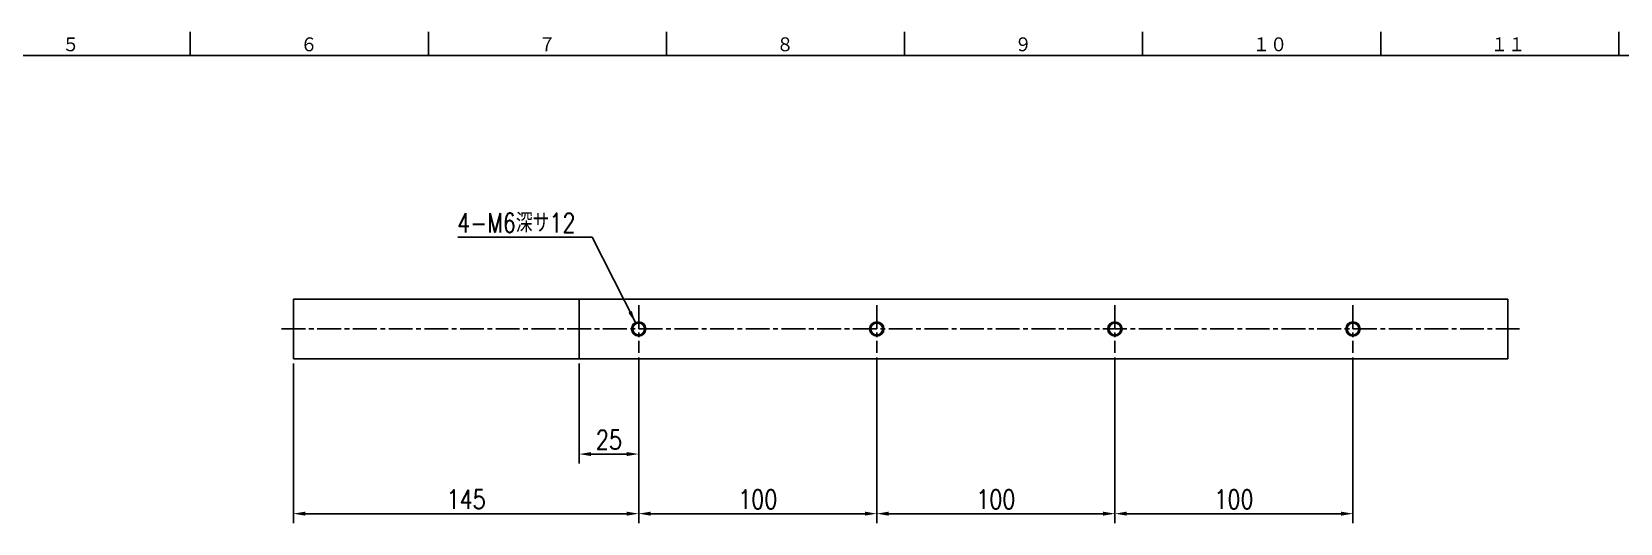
# Model space of a CAD drawing. Extents: x 0 to 1682, y 0 to 2376.
# Drawn here: x 453 to 1121, y 2150 to 2356 of the extents above; entities that cross this region are included whole.
import ezdxf
from ezdxf.enums import TextEntityAlignment as Align

# ---------------------------------------------------------------- set-up
doc = ezdxf.new("R2010")
doc.units = 0
doc.header["$LTSCALE"] = 2
doc.header["$MEASUREMENT"] = 0
doc.linetypes.add('GEN7A', pattern=[7.5, 5, -0.75, 1, -0.75])
doc.layers.get('DEFPOINTS').update_dxf_attribs({"linetype": 'CONTINUOUS'})
for name, color, linetype in [('2', 5, 'CONTINUOUS'), ('4', 3, 'CONTINUOUS'), ('5', 3, 'CONTINUOUS'), ('7A', 4, 'GEN7A'), ('RAHM2', 1, 'CONTINUOUS')]:
    doc.layers.add(name, color=color, linetype=linetype)
doc.styles.add('DIMENSION', font='monotxt.shx', dxfattribs={"bigfont": 'bigfont.shx'})
doc.styles.get("Standard").update_dxf_attribs({"font": 'romans.shx', "width": 0.8, "bigfont": 'extfont.shx'})
doc.dimstyles.new('GEN-ISO', dxfattribs={"dimscale": 2, "dimtxt": 4, "dimasz": 2.5, "dimexe": 2, "dimexo": 1, "dimgap": 1, "dimtad": 1, "dimdec": 3, "dimrnd": 0.001, "dimdsep": 46, "dimtxsty": 'Standard', "dimcen": 0, "dimclrt": 52, "dimadec": 0, "dimazin": 0, "dimtp": 0.1, "dimtm": 0.1, "dimtfac": 0.6, "dimtdec": 3, "dimtmove": 0, "dimatfit": 3, "dimfxl": 1, "dimarcsym": 0})

# ---------------------------------------------------------------- blocks, each defined once
blk = doc.blocks.new('1A1ﾌﾞﾋﾝ')
at = {"layer": 'RAHM2', "color": 5, "linetype": 'Continuous'}
for p, q in [((260, 584), (260, 579)), ((310, 584), (310, 579)), ((360, 584), (360, 579)), ((410, 584), (410, 579)), ((460, 584), (460, 579)), ((510, 584), (510, 579)), ((560, 584), (560, 579)), ((826, 579), (25, 579))]:
    blk.add_line(p, q, dxfattribs=at)
for s, height, p in [('５', 3.31, (233.1, 579.6)), ('６', 3.31, (283.1, 579.6)), ('７', 3.31, (333.1, 579.6)), ('８', 3.31, (383.1, 579.6)), ('９', 3.31, (433.1, 579.6)), ('１０', 3.311, (483.1, 579.6)), ('１１', 3.311, (533.1, 579.6))]:
    blk.add_text(s, height=height, dxfattribs=at).set_placement(p)
at = {"layer": 'RAHM2', "color": 5, "linetype": 'Continuous', "width": 0.7}
for tag, p in [('HEADER3', (35, 566.01)), ('HEADER4', (54.75, 566)), ('HEADER15', (74.49, 566)), ('HEADER16', (94.43, 566))]:
    blk.add_attdef(tag, text='', height=6, dxfattribs=at).set_placement(p, align=Align.MIDDLE)
at = {"layer": 'RAHM2', "color": 7, "linetype": 'Continuous'}
blk.add_attdef('HEADER5', text='', height=2.5, dxfattribs=at).set_placement((63.69, 559.1), align=Align.BOTTOM_RIGHT)
for tag, height, width, p in [('HEADER1', 5, 0.9, (775.12, 45.15)), ('HEADER7', 5, 0.8, (590.38, 40.8)), ('GEN-TITLE-SCA', 4, 0.85, (677.79, 40.85)), ('HEADER2', 6, 0.9, (774.89, 36.68)), ('HEADER11', 3.2, 0.63, (46.91, 24.38)), ('HEADER9', 3.33, 0.8, (71.4, 24.2)), ('HEADER10', 3.5, 0.8, (92.57, 24.22)), ('HEADER14', 3.31, 0.8, (542.54, 17.82))]:
    blk.add_attdef(tag, text='', height=height, dxfattribs=dict(at, width=width)).set_placement(p, align=Align.MIDDLE)
at = {"layer": 'RAHM2', "color": 7, "linetype": 'Continuous', "width": 0.8}
blk.add_attdef('GEN-TITLE-DAT', text='', height=3.5, dxfattribs=at).set_placement((691.35, 39.1), align=Align.BOTTOM_LEFT)
at = {"layer": 'RAHM2', "color": 5, "linetype": 'Continuous'}
blk.add_attdef('HEADER6', text='', height=5.8, dxfattribs=at).set_placement((623.09, 17.9), align=Align.BOTTOM_RIGHT)
at = {"layer": 'RAHM2', "color": 5, "linetype": 'Continuous', "style": 'DIMENSION', "width": 1.2}
for tag, p in [('HEADER13', (629.56, 16.75)), ('HEADER12', (663.26, 16.72)), ('GEN-TITLE-DWG', (732.79, 16.74))]:
    blk.add_attdef(tag, text='', height=7.02, dxfattribs=at).set_placement(p, align=Align.BOTTOM_LEFT)
blk.add_attdef('HEADER8', text='', height=7.02, dxfattribs=at).set_placement((822.69, 16.71), align=Align.BOTTOM_RIGHT)
blk = doc.blocks.new('*D130')
at = {"layer": '5', "color": 0, "lineweight": -2, "transparency": 16777216}
for p, q in [((908.35, 2219.35), (908.35, 2149.85)), ((1008.35, 2219.35), (1008.35, 2149.85)), ((1003.35, 2153.85), (913.35, 2153.85))]:
    blk.add_line(p, q, dxfattribs=at)
at = {"layer": '5', "color": 0, "transparency": 16777216}
for points in [[(913.35, 2154.69), (913.35, 2153.02), (908.35, 2153.85)], [(1003.35, 2154.69), (1003.35, 2153.02), (1008.35, 2153.85)]]:
    blk.add_solid(points, dxfattribs=at)
at = {"layer": 'DEFPOINTS', "color": 0, "transparency": 16777216}
for p in [(908.35, 2221.35), (1008.35, 2221.35), (908.35, 2153.85)]:
    blk.add_point(p, dxfattribs=at)
at = {"layer": '5', "color": 52, "transparency": 16777216, "insert": (958.35, 2159.85), "char_height": 8, "attachment_point": 5}
blk.add_mtext('100', dxfattribs=at)
blk = doc.blocks.new('*D131')
at = {"layer": '5', "color": 0, "lineweight": -2, "transparency": 16777216}
for p, q in [((808.35, 2219.35), (808.35, 2149.85)), ((908.35, 2219.35), (908.35, 2149.85)), ((903.35, 2153.85), (813.35, 2153.85))]:
    blk.add_line(p, q, dxfattribs=at)
at = {"layer": '5', "color": 0, "transparency": 16777216}
for points in [[(813.35, 2154.69), (813.35, 2153.02), (808.35, 2153.85)], [(903.35, 2154.69), (903.35, 2153.02), (908.35, 2153.85)]]:
    blk.add_solid(points, dxfattribs=at)
at = {"layer": 'DEFPOINTS', "color": 0, "transparency": 16777216}
for p in [(808.35, 2221.35), (908.35, 2221.35), (808.35, 2153.85)]:
    blk.add_point(p, dxfattribs=at)
at = {"layer": '5', "color": 52, "transparency": 16777216, "insert": (858.35, 2159.85), "char_height": 8, "attachment_point": 5}
blk.add_mtext('100', dxfattribs=at)
blk = doc.blocks.new('*D132')
at = {"layer": '5', "color": 0, "lineweight": -2, "transparency": 16777216}
for p, q in [((708.35, 2219.35), (708.35, 2149.85)), ((808.35, 2219.35), (808.35, 2149.85)), ((803.35, 2153.85), (713.35, 2153.85))]:
    blk.add_line(p, q, dxfattribs=at)
at = {"layer": '5', "color": 0, "transparency": 16777216}
for points in [[(713.35, 2154.69), (713.35, 2153.02), (708.35, 2153.85)], [(803.35, 2154.69), (803.35, 2153.02), (808.35, 2153.85)]]:
    blk.add_solid(points, dxfattribs=at)
at = {"layer": 'DEFPOINTS', "color": 0, "transparency": 16777216}
for p in [(708.35, 2221.35), (808.35, 2221.35), (708.35, 2153.85)]:
    blk.add_point(p, dxfattribs=at)
at = {"layer": '5', "color": 52, "transparency": 16777216, "insert": (758.35, 2159.85), "char_height": 8, "attachment_point": 5}
blk.add_mtext('100', dxfattribs=at)
blk = doc.blocks.new('*D133')
at = {"layer": '5', "color": 0, "lineweight": -2, "transparency": 16777216}
for p, q in [((683.35, 2216.85), (683.35, 2174.85)), ((708.35, 2219.35), (708.35, 2174.85)), ((703.35, 2178.85), (688.35, 2178.85))]:
    blk.add_line(p, q, dxfattribs=at)
at = {"layer": '5', "color": 0, "transparency": 16777216}
for points in [[(688.35, 2179.69), (688.35, 2178.02), (683.35, 2178.85)], [(703.35, 2179.69), (703.35, 2178.02), (708.35, 2178.85)]]:
    blk.add_solid(points, dxfattribs=at)
at = {"layer": 'DEFPOINTS', "color": 0, "transparency": 16777216}
for p in [(683.35, 2218.85), (708.35, 2221.35), (683.35, 2178.85)]:
    blk.add_point(p, dxfattribs=at)
at = {"layer": '5', "color": 52, "transparency": 16777216, "insert": (695.85, 2184.85), "char_height": 8, "attachment_point": 5}
blk.add_mtext('25', dxfattribs=at)
blk = doc.blocks.new('*D134')
at = {"layer": '5', "color": 0, "lineweight": -2, "transparency": 16777216}
for p, q in [((563.35, 2216.85), (563.35, 2149.85)), ((708.35, 2219.35), (708.35, 2149.85)), ((703.35, 2153.85), (568.35, 2153.85))]:
    blk.add_line(p, q, dxfattribs=at)
at = {"layer": '5', "color": 0, "transparency": 16777216}
for points in [[(568.35, 2154.69), (568.35, 2153.02), (563.35, 2153.85)], [(703.35, 2154.69), (703.35, 2153.02), (708.35, 2153.85)]]:
    blk.add_solid(points, dxfattribs=at)
at = {"layer": 'DEFPOINTS', "color": 0, "transparency": 16777216}
for p in [(563.35, 2218.85), (708.35, 2221.35), (563.35, 2153.85)]:
    blk.add_point(p, dxfattribs=at)
at = {"layer": '5', "color": 52, "transparency": 16777216, "insert": (635.85, 2159.85), "char_height": 8, "attachment_point": 5}
blk.add_mtext('145', dxfattribs=at)

msp = doc.modelspace()

# ---------------------------------------------------------------- linework, layer by layer
at = {"layer": '2'}
for p, q in [((563.3502, 2218.8543), (563.3502, 2243.8543)), ((563.3502, 2243.8543), (1073.3502, 2243.8543)), ((683.3502, 2243.8543), (683.3502, 2218.8543)), ((1073.3502, 2243.8543), (1073.3502, 2218.8543)), ((1073.3502, 2218.8543), (563.3502, 2218.8543))]:
    msp.add_line(p, q, dxfattribs=at)
for centre in [(708.3502, 2231.3543), (808.3502, 2231.3543), (908.3502, 2231.3543), (1008.3502, 2231.3543)]:
    msp.add_circle(centre, 2.5, dxfattribs=at)
at = {"layer": '4'}
for centre in [(708.3502, 2231.3543), (808.3502, 2231.3543), (908.3502, 2231.3543), (1008.3502, 2231.3543)]:
    msp.add_circle(centre, 3, dxfattribs=at)
at = {"layer": '7A'}
for p, q in [((708.3502, 2241.3543), (708.3502, 2221.3543)), ((808.3502, 2241.3543), (808.3502, 2221.3543)), ((908.3502, 2241.3543), (908.3502, 2221.3543)), ((1008.3502, 2241.3543), (1008.3502, 2221.3543)), ((1078.3502, 2231.3543), (558.3502, 2231.3543))]:
    msp.add_line(p, q, dxfattribs=at)

# ---------------------------------------------------------------- block references
at = {"layer": '2', "xscale": 2, "yscale": 2, "zscale": 2}
msp.add_blockref('1A1ﾌﾞﾋﾝ', (0, 1188), dxfattribs=at)

# ---------------------------------------------------------------- texts
at = {"layer": '5', "color": 52, "insert": (681.8128, 2275.8543), "char_height": 8, "attachment_point": 6}
msp.add_mtext('4-M6深サ12', dxfattribs=at)

# ---------------------------------------------------------------- dimensions: what is measured, and where the dimension line sits
at = {"layer": '5'}
for base, p1, p2, picture, middle in [((563.3502, 2153.8543), (708.3502, 2221.3543), (563.3502, 2218.8543), '*D134', (635.8502, 2159.8543)), ((683.3502, 2178.8543), (708.3502, 2221.3543), (683.3502, 2218.8543), '*D133', (695.8502, 2184.8543)), ((708.3502, 2153.8543), (808.3502, 2221.3543), (708.3502, 2221.3543), '*D132', (758.3502, 2159.8543)), ((808.3502, 2153.8543), (908.3502, 2221.3543), (808.3502, 2221.3543), '*D131', (858.3502, 2159.8543)), ((908.3502, 2153.8543), (1008.3502, 2221.3543), (908.3502, 2221.3543), '*D130', (958.3502, 2159.8543))]:
    dim = msp.add_linear_dim(base=base, p1=p1, p2=p2, dimstyle='GEN-ISO', dxfattribs=at)
    dim.commit()
    dim.dimension.update_dxf_attribs({"geometry": picture, "text_midpoint": middle})

# ---------------------------------------------------------------- leaders
at = {"layer": '5', "annotation_type": 0, "has_hookline": 1, "hookline_direction": 1, "text_width": 49.4933}
msp.add_leader([(706.9926, 2234.0295), (688.8128, 2269.8543), (683.8128, 2269.8543)], dimstyle='GEN-ISO', dxfattribs=at)

doc.saveas('drawing.dxf')
